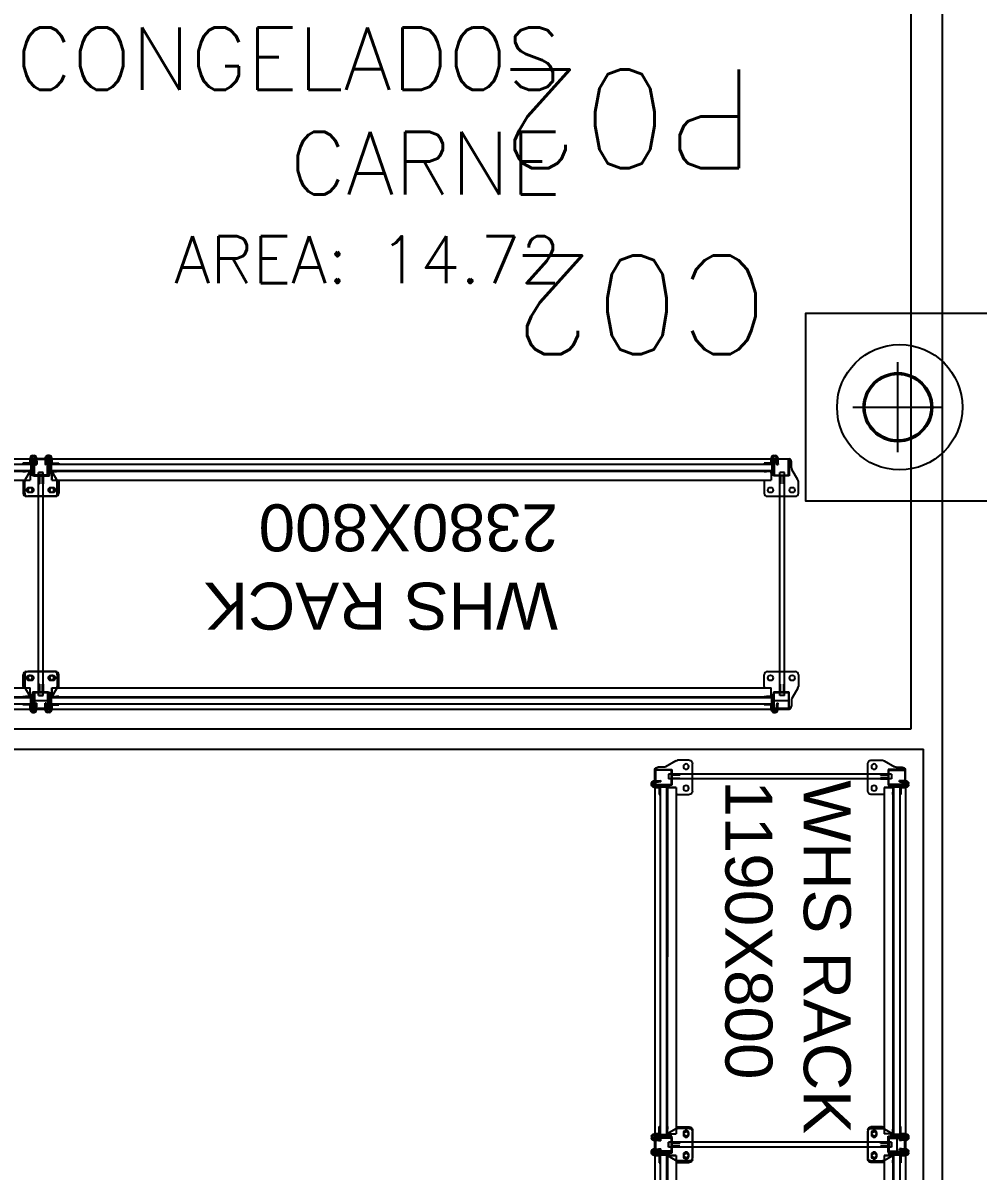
# Model space of a CAD drawing. Header units: millimetres. Extents: x 1478096 to 1808313, y 619971 to 762366.
# Drawn here: x 1782704 to 1785753, y 687207 to 690872 of the extents above; entities that cross this region are included whole.
import ezdxf

# ---------------------------------------------------------------- set-up
doc = ezdxf.new("R2010")
doc.units = ezdxf.units.MM
doc.header["$LTSCALE"] = 10
for name, color, linetype in [('ZZZZ0_Estructura', 251, 'Continuous'), ('ZZZZDC-ARQ-PAINEL CAMARA', 151, 'Continuous'), ('ZZZZDC-ARQ-RACK PREP.', 11, 'Continuous'), ('ZZZZDC-ARQ-TEXTOS', 7, 'Continuous')]:
    doc.layers.add(name, color=color, linetype=linetype)
doc.styles.add('RE-PLANTABASE(XREF)$1$ARIAL', font='ARIAL.TTF')
doc.styles.add('Romans-100', font='romans')
doc.styles.get("Standard").update_dxf_attribs({"font": 'ARIAL.TTF'})

# ---------------------------------------------------------------- blocks, each defined once
blk = doc.blocks.new('ZZRE-PLANTABASE(XREF)$0$RACK-CAMARA')
at = {"layer": 'ZZZZDC-ARQ-RACK PREP.', "linetype": 'ByBlock'}
for p, q in [((-0.3324, 2.4235), (-0.3656, 2.4045)), ((-0.29, 2.425), (-0.3271, 2.425)), ((0.29, 2.425), (0.3271, 2.425)), ((0.3324, 2.4235), (0.3656, 2.4045)), ((-0.4, 2.3865), (-0.4, 2.3955)), ((-0.4, 2.3955), (-0.345, 2.3955)), ((-0.398, 2.3865), (-0.4, 2.3865)), ((-0.4, 2.3855), (-0.4, 2.3865)), ((-0.4, 2.3824), (-0.4, 2.3855)), ((-0.347, 2.3935), (-0.398, 2.3935)), ((-0.398, 2.3935), (-0.398, 2.3865)), ((-0.398, 2.3865), (-0.398, 2.3855)), ((-0.398, 2.3855), (-0.398, 2.3824)), ((-0.3709, 2.403), (-0.39, 2.403)), ((-0.347, 2.366), (-0.347, 2.3935)), ((-0.345, 2.3955), (-0.345, 2.368)), ((-0.28, 2.3655), (-0.28, 2.415)), ((0.28, 2.3655), (0.28, 2.415)), ((0.345, 2.3955), (0.345, 2.368)), ((0.4, 2.3955), (0.345, 2.3955)), ((0.347, 2.366), (0.347, 2.3935)), ((0.347, 2.3935), (0.398, 2.3935)), ((0.3709, 2.403), (0.39, 2.403)), ((0.398, 2.3935), (0.398, 2.3865)), ((0.398, 2.3865), (0.4, 2.3865)), ((0.398, 2.3865), (0.398, 2.3855)), ((0.398, 2.3855), (0.398, 2.3824)), ((0.4, 2.3865), (0.4, 2.3955)), ((0.4, 2.3855), (0.4, 2.3865)), ((0.4, 2.3824), (0.4, 2.3855)), ((-0.41, 2.3465), (-0.41, 2.3509)), ((-0.41, 2.3465), (-0.41, 2.3509)), ((-0.406, 2.3509), (-0.406, 2.3465)), ((-0.406, 2.3509), (-0.406, 2.3465)), ((-0.4024, 2.3589), (-0.4025, 2.3589)), ((-0.4024, 2.3589), (-0.4025, 2.3589)), ((-0.4024, 2.3589), (-0.4, 2.359)), ((-0.4024, 2.3589), (-0.4, 2.359)), ((-0.4, 2.355), (-0.4022, 2.3549)), ((-0.4, 2.355), (-0.4022, 2.3549)), ((-0.4, 2.3814), (-0.4, 2.3824)), ((-0.4, 2.3805), (-0.4, 2.3814)), ((-0.4, 2.3795), (-0.4, 2.3805)), ((-0.4, 2.3805), (-0.398, 2.3805)), ((-0.4, 2.3615), (-0.4, 2.3795)), ((-0.4, 2.3795), (-0.398, 2.3795)), ((-0.398, 2.3615), (-0.4, 2.3615)), ((-0.4, 2.3605), (-0.4, 2.3615)), ((-0.398, 2.3615), (-0.4, 2.3615)), ((-0.4, 2.3605), (-0.4, 2.3615)), ((-0.4, 2.3596), (-0.4, 2.3605)), ((-0.4, 2.3605), (-0.398, 2.3605)), ((-0.4, 2.3596), (-0.4, 2.3605)), ((-0.4, 2.3605), (-0.398, 2.3605)), ((-0.4, 2.3586), (-0.4, 2.3596)), ((-0.4, 2.3586), (-0.4, 2.3596)), ((-0.4, 2.3555), (-0.4, 2.3586)), ((-0.4, 2.3555), (-0.4, 2.3586)), ((-0.4, 2.3545), (-0.4, 2.3555)), ((-0.4, 2.3545), (-0.4, 2.3555)), ((-0.4, 2.3545), (-0.398, 2.3545)), ((-0.4, 2.3455), (-0.4, 2.3545)), ((-0.4, 2.3455), (-0.4, 2.3545)), ((-0.4, 2.3545), (-0.398, 2.3545)), ((-0.398, 2.3824), (-0.398, 2.3814)), ((-0.398, 2.3814), (-0.398, 2.3805)), ((-0.398, 2.3805), (-0.398, 2.3795)), ((-0.398, 2.3795), (-0.398, 2.3615)), ((-0.398, 2.3615), (-0.398, 2.3605)), ((-0.398, 2.3615), (-0.398, 2.3605)), ((-0.398, 2.3605), (-0.398, 2.3596)), ((-0.398, 2.3605), (-0.398, 2.3596)), ((-0.398, 2.3596), (-0.398, 2.3586)), ((-0.398, 2.3591), (-0.388, 2.3596)), ((-0.398, 2.3596), (-0.398, 2.3586)), ((-0.398, 2.3591), (-0.388, 2.3596)), ((-0.398, 2.3586), (-0.398, 2.3555)), ((-0.398, 2.3586), (-0.398, 2.3555)), ((-0.3878, 2.3556), (-0.398, 2.3551)), ((-0.3878, 2.3556), (-0.398, 2.3551)), ((-0.398, 2.3555), (-0.398, 2.3545)), ((-0.398, 2.3555), (-0.398, 2.3545)), ((-0.398, 2.3545), (-0.398, 2.3475)), ((-0.398, 2.3545), (-0.398, 2.3475)), ((-0.398, 2.3475), (-0.347, 2.3475)), ((-0.398, 2.3475), (-0.347, 2.3475)), ((-0.388, 2.3596), (-0.381, 2.36)), ((-0.388, 2.3596), (-0.381, 2.36)), ((-0.3808, 2.356), (-0.3878, 2.3556)), ((-0.3808, 2.356), (-0.3878, 2.3556)), ((-0.3808, 2.356), (-0.381, 2.36)), ((-0.3808, 2.356), (-0.381, 2.36)), ((-0.356, 2.3805), (-0.356, 2.3655)), ((-0.356, 2.3805), (0.356, 2.3805)), ((-0.356, 2.3655), (0.356, 2.3655)), ((-0.347, 2.38), (-0.32, 2.38)), ((-0.347, 2.3475), (-0.347, 2.375)), ((-0.347, 2.3475), (-0.347, 2.375)), ((-0.32, 2.366), (-0.347, 2.366)), ((-0.32, 2.378), (-0.345, 2.378)), ((-0.345, 2.373), (-0.345, 2.3455)), ((-0.345, 2.373), (-0.345, 2.3455)), ((-0.345, 2.368), (-0.32, 2.368)), ((-0.32, 2.38), (-0.32, 2.378)), ((-0.32, 2.368), (-0.32, 2.366)), ((-0.28, 2.326), (-0.28, 2.3755)), ((-0.28, 2.326), (-0.28, 2.3755)), ((0.28, 2.326), (0.28, 2.3755)), ((0.28, 2.326), (0.28, 2.3755)), ((0.347, 2.38), (0.32, 2.38)), ((0.32, 2.38), (0.32, 2.378)), ((0.32, 2.378), (0.345, 2.378)), ((0.345, 2.368), (0.32, 2.368)), ((0.32, 2.368), (0.32, 2.366)), ((0.32, 2.366), (0.347, 2.366)), ((0.345, 2.373), (0.345, 2.3455)), ((0.345, 2.373), (0.345, 2.3455)), ((0.347, 2.3475), (0.347, 2.375)), ((0.347, 2.3475), (0.347, 2.375)), ((0.398, 2.3475), (0.347, 2.3475)), ((0.398, 2.3475), (0.347, 2.3475)), ((0.356, 2.3805), (0.356, 2.3655)), ((0.3808, 2.356), (0.381, 2.36)), ((0.3808, 2.356), (0.381, 2.36)), ((0.3808, 2.356), (0.3878, 2.3556)), ((0.3808, 2.356), (0.3878, 2.3556)), ((0.388, 2.3596), (0.381, 2.36)), ((0.388, 2.3596), (0.381, 2.36)), ((0.3878, 2.3556), (0.398, 2.3551)), ((0.3878, 2.3556), (0.398, 2.3551)), ((0.398, 2.3591), (0.388, 2.3596)), ((0.398, 2.3591), (0.388, 2.3596)), ((0.398, 2.3824), (0.398, 2.3814)), ((0.398, 2.3814), (0.398, 2.3805)), ((0.398, 2.3805), (0.398, 2.3795)), ((0.4, 2.3805), (0.398, 2.3805)), ((0.4, 2.3795), (0.398, 2.3795)), ((0.398, 2.3795), (0.398, 2.3615)), ((0.398, 2.3615), (0.4, 2.3615)), ((0.398, 2.3615), (0.398, 2.3605)), ((0.398, 2.3615), (0.4, 2.3615)), ((0.398, 2.3615), (0.398, 2.3605)), ((0.398, 2.3605), (0.398, 2.3596)), ((0.4, 2.3605), (0.398, 2.3605)), ((0.398, 2.3605), (0.398, 2.3596)), ((0.4, 2.3605), (0.398, 2.3605)), ((0.398, 2.3596), (0.398, 2.3586)), ((0.398, 2.3596), (0.398, 2.3586)), ((0.398, 2.3586), (0.398, 2.3555)), ((0.398, 2.3586), (0.398, 2.3555)), ((0.398, 2.3555), (0.398, 2.3545)), ((0.398, 2.3555), (0.398, 2.3545)), ((0.398, 2.3545), (0.398, 2.3475)), ((0.4, 2.3545), (0.398, 2.3545)), ((0.4, 2.3545), (0.398, 2.3545)), ((0.398, 2.3545), (0.398, 2.3475)), ((0.4, 2.3814), (0.4, 2.3824)), ((0.4, 2.3805), (0.4, 2.3814)), ((0.4, 2.3795), (0.4, 2.3805)), ((0.4, 2.3615), (0.4, 2.3795)), ((0.4, 2.3605), (0.4, 2.3615)), ((0.4, 2.3605), (0.4, 2.3615)), ((0.4, 2.3596), (0.4, 2.3605)), ((0.4, 2.3596), (0.4, 2.3605)), ((0.4, 2.3586), (0.4, 2.3596)), ((0.4, 2.3586), (0.4, 2.3596)), ((0.4024, 2.3589), (0.4, 2.359)), ((0.4024, 2.3589), (0.4, 2.359)), ((0.4, 2.3555), (0.4, 2.3586)), ((0.4, 2.3555), (0.4, 2.3586)), ((0.4, 2.3545), (0.4, 2.3555)), ((0.4, 2.3545), (0.4, 2.3555)), ((0.4, 2.355), (0.4022, 2.3549)), ((0.4, 2.355), (0.4022, 2.3549)), ((0.4, 2.3455), (0.4, 2.3545)), ((0.4, 2.3455), (0.4, 2.3545)), ((0.4024, 2.3589), (0.4025, 2.3589)), ((0.4024, 2.3589), (0.4025, 2.3589)), ((0.406, 2.3509), (0.406, 2.3465)), ((0.406, 2.3509), (0.406, 2.3465)), ((0.41, 2.3465), (0.41, 2.3509)), ((0.41, 2.3465), (0.41, 2.3509)), ((-0.402, 2.3425), (-0.3855, 2.3425)), ((-0.402, 2.3425), (-0.3855, 2.3425)), ((-0.3855, 2.3385), (-0.402, 2.3385)), ((-0.3855, 2.3385), (-0.402, 2.3385)), ((-0.345, 2.3455), (-0.4, 2.3455)), ((-0.345, 2.3455), (-0.4, 2.3455)), ((-0.4, 2.3382), (-0.4, 0.0422)), ((-0.3855, 2.3382), (-0.4, 2.3382)), ((-0.4, 2.3382), (-0.3855, 2.3382)), ((-0.3855, 2.3455), (-0.3855, 2.3235)), ((-0.3855, 2.3455), (-0.3855, 2.3235)), ((-0.3855, 2.3235), (-0.3855, 2.3155)), ((-0.3855, 2.3235), (-0.3855, 2.3155)), ((-0.3855, 2.3155), (-0.3839, 2.3155)), ((-0.3855, 2.3155), (-0.3839, 2.3155)), ((-0.3839, 2.3455), (-0.3839, 2.3235)), ((-0.3839, 2.3455), (-0.3839, 2.3235)), ((-0.3839, 2.3155), (-0.3839, 2.3235)), ((-0.3839, 2.3155), (-0.3839, 2.3235)), ((-0.3839, 2.3155), (-0.3825, 2.3155)), ((-0.3839, 2.3155), (-0.3825, 2.3155)), ((-0.3625, 2.3402), (-0.3825, 2.3402)), ((-0.3825, 2.3402), (-0.3625, 2.3402)), ((-0.3825, 2.3382), (-0.3825, 0.0402)), ((-0.3625, 2.3382), (-0.3625, 0.0402)), ((-0.3625, 2.3155), (-0.3611, 2.3155)), ((-0.3625, 2.3155), (-0.3611, 2.3155)), ((-0.3611, 2.3455), (-0.3611, 2.3235)), ((-0.3611, 2.3455), (-0.3611, 2.3235)), ((-0.3611, 2.3235), (-0.3611, 2.3155)), ((-0.3611, 2.3235), (-0.3611, 2.3155)), ((-0.3611, 2.3155), (-0.3595, 2.3155)), ((-0.3611, 2.3155), (-0.3595, 2.3155)), ((-0.36, 2.3382), (-0.36, 0.065)), ((-0.3595, 2.3455), (-0.3595, 2.3235)), ((-0.3595, 2.3455), (-0.3595, 2.3235)), ((-0.3595, 2.3425), (-0.354, 2.3425)), ((-0.3595, 2.3425), (-0.354, 2.3425)), ((-0.354, 2.3385), (-0.3595, 2.3385)), ((-0.354, 2.3385), (-0.3595, 2.3385)), ((-0.3318, 2.3382), (-0.3595, 2.3382)), ((-0.3595, 2.3382), (-0.3318, 2.3382)), ((-0.3595, 2.3155), (-0.3595, 2.3235)), ((-0.3595, 2.3155), (-0.3595, 2.3235)), ((-0.354, 2.3425), (-0.354, 2.3385)), ((-0.354, 2.3425), (-0.354, 2.3385)), ((-0.3318, 2.3382), (-0.3318, 0.0422)), ((-0.3271, 2.316), (-0.29, 2.316)), ((-0.3271, 2.316), (-0.29, 2.316)), ((0.3271, 2.316), (0.29, 2.316)), ((0.3271, 2.316), (0.29, 2.316)), ((0.3318, 2.3382), (0.3318, 0.0422)), ((0.3318, 2.3382), (0.3595, 2.3382)), ((0.3595, 2.3382), (0.3318, 2.3382)), ((0.345, 2.3455), (0.4, 2.3455)), ((0.345, 2.3455), (0.4, 2.3455)), ((0.3595, 2.3425), (0.354, 2.3425)), ((0.354, 2.3425), (0.354, 2.3385)), ((0.3595, 2.3425), (0.354, 2.3425)), ((0.354, 2.3425), (0.354, 2.3385)), ((0.354, 2.3385), (0.3595, 2.3385)), ((0.354, 2.3385), (0.3595, 2.3385)), ((0.3595, 2.3455), (0.3595, 2.3235)), ((0.3595, 2.3455), (0.3595, 2.3235)), ((0.3595, 2.3382), (0.36, 0.065)), ((0.3595, 2.3155), (0.3595, 2.3235)), ((0.3595, 2.3155), (0.3595, 2.3235)), ((0.3611, 2.3155), (0.3595, 2.3155)), ((0.3611, 2.3155), (0.3595, 2.3155)), ((0.3611, 2.3455), (0.3611, 2.3235)), ((0.3611, 2.3455), (0.3611, 2.3235)), ((0.3611, 2.3235), (0.3611, 2.3155)), ((0.3611, 2.3235), (0.3611, 2.3155)), ((0.3625, 2.3155), (0.3611, 2.3155)), ((0.3625, 2.3155), (0.3611, 2.3155)), ((0.3625, 2.3402), (0.3825, 2.3402)), ((0.3825, 2.3402), (0.3625, 2.3402)), ((0.3625, 2.3382), (0.3625, 0.0402)), ((0.3825, 2.3382), (0.3825, 0.0402)), ((0.3839, 2.3155), (0.3825, 2.3155)), ((0.3839, 2.3155), (0.3825, 2.3155)), ((0.3839, 2.3455), (0.3839, 2.3235)), ((0.3839, 2.3455), (0.3839, 2.3235)), ((0.3839, 2.3155), (0.3839, 2.3235)), ((0.3839, 2.3155), (0.3839, 2.3235)), ((0.3855, 2.3155), (0.3839, 2.3155)), ((0.3855, 2.3155), (0.3839, 2.3155)), ((0.3855, 2.3455), (0.3855, 2.3235)), ((0.3855, 2.3455), (0.3855, 2.3235)), ((0.402, 2.3425), (0.3855, 2.3425)), ((0.402, 2.3425), (0.3855, 2.3425)), ((0.3855, 2.3385), (0.402, 2.3385)), ((0.3855, 2.3385), (0.402, 2.3385)), ((0.3855, 2.3382), (0.4, 2.3382)), ((0.4, 2.3382), (0.3855, 2.3382)), ((0.3855, 2.3235), (0.3855, 2.3155)), ((0.3855, 2.3235), (0.3855, 2.3155)), ((0.4, 2.3382), (0.4, 0.0422)), ((-0.3855, 0.042), (-0.402, 0.042)), ((-0.402, 0.038), (-0.3855, 0.038)), ((-0.4, 0.0422), (-0.3855, 0.0422)), ((-0.3855, 0.065), (-0.3839, 0.065)), ((-0.3855, 0.057), (-0.3855, 0.065)), ((-0.3855, 0.035), (-0.3855, 0.057)), ((-0.3839, 0.065), (-0.3825, 0.065)), ((-0.3839, 0.065), (-0.3839, 0.057)), ((-0.3839, 0.035), (-0.3839, 0.057)), ((-0.3825, 0.0402), (-0.3625, 0.0402)), ((-0.3625, 0.065), (-0.3611, 0.065)), ((-0.3611, 0.065), (-0.3595, 0.065)), ((-0.3611, 0.057), (-0.3611, 0.065)), ((-0.3611, 0.035), (-0.3611, 0.057)), ((-0.3595, 0.065), (-0.3595, 0.057)), ((-0.3595, 0.035), (-0.3595, 0.057)), ((-0.3595, 0.0422), (-0.3318, 0.0422)), ((-0.354, 0.042), (-0.3595, 0.042)), ((-0.3595, 0.038), (-0.354, 0.038)), ((-0.354, 0.038), (-0.354, 0.042)), ((-0.3271, 0.0645), (-0.29, 0.0645)), ((-0.28, 0.0545), (-0.28, 0.005)), ((0.28, 0.0545), (0.28, 0.005)), ((0.3271, 0.0645), (0.29, 0.0645)), ((0.3595, 0.0422), (0.3318, 0.0422)), ((0.354, 0.038), (0.354, 0.042)), ((0.354, 0.042), (0.3595, 0.042)), ((0.3595, 0.038), (0.354, 0.038)), ((0.3595, 0.065), (0.3595, 0.057)), ((0.3611, 0.065), (0.3595, 0.065)), ((0.3595, 0.035), (0.3595, 0.057)), ((0.3611, 0.057), (0.3611, 0.065)), ((0.3625, 0.065), (0.3611, 0.065)), ((0.3611, 0.035), (0.3611, 0.057)), ((0.3825, 0.0402), (0.3625, 0.0402)), ((0.3839, 0.065), (0.3825, 0.065)), ((0.3855, 0.065), (0.3839, 0.065)), ((0.3839, 0.065), (0.3839, 0.057)), ((0.3839, 0.035), (0.3839, 0.057)), ((0.3855, 0.057), (0.3855, 0.065)), ((0.3855, 0.035), (0.3855, 0.057)), ((0.4, 0.0422), (0.3855, 0.0422)), ((0.3855, 0.042), (0.402, 0.042)), ((0.402, 0.038), (0.3855, 0.038)), ((-0.41, 0.034), (-0.41, 0.0296)), ((-0.406, 0.0296), (-0.406, 0.034)), ((-0.4024, 0.0216), (-0.4025, 0.0216)), ((-0.4024, 0.0216), (-0.4, 0.0215)), ((-0.4, 0.0255), (-0.4022, 0.0256)), ((-0.345, 0.035), (-0.4, 0.035)), ((-0.4, 0.035), (-0.4, 0.026)), ((-0.4, 0.026), (-0.398, 0.026)), ((-0.4, 0.026), (-0.4, 0.025)), ((-0.4, 0.025), (-0.4, 0.0219)), ((-0.4, 0.0219), (-0.4, 0.0209)), ((-0.4, 0.0209), (-0.4, 0.02)), ((-0.4, 0.02), (-0.4, 0.019)), ((-0.4, 0.02), (-0.398, 0.02)), ((-0.4, 0.019), (-0.4, 0.001)), ((-0.398, 0.019), (-0.4, 0.019)), ((-0.4, 0.001), (-0.398, 0.001)), ((-0.4, 0.001), (-0.4, 0)), ((-0.398, 0.026), (-0.398, 0.033)), ((-0.398, 0.033), (-0.347, 0.033)), ((-0.398, 0.025), (-0.398, 0.026)), ((-0.3878, 0.0249), (-0.398, 0.0254)), ((-0.398, 0.0219), (-0.398, 0.025)), ((-0.398, 0.0209), (-0.398, 0.0219)), ((-0.398, 0.0214), (-0.388, 0.0209)), ((-0.398, 0.02), (-0.398, 0.0209)), ((-0.398, 0.019), (-0.398, 0.02)), ((-0.398, 0.001), (-0.398, 0.019)), ((-0.398, 0), (-0.398, 0.001)), ((-0.388, 0.0209), (-0.381, 0.0205)), ((-0.3808, 0.0245), (-0.3878, 0.0249)), ((-0.3808, 0.0245), (-0.381, 0.0205)), ((-0.3725, 0.035), (-0.3725, -0.015)), ((-0.356, 0), (-0.356, 0.015)), ((-0.356, 0.015), (0.356, 0.015)), ((-0.356, 0), (0.356, 0)), ((-0.347, 0.033), (-0.347, 0.0055)), ((-0.347, 0.0145), (-0.347, -0.013)), ((-0.32, 0.0145), (-0.347, 0.0145)), ((-0.347, 0.0005), (-0.32, 0.0005)), ((-0.345, 0.0075), (-0.345, 0.035)), ((-0.345, -0.015), (-0.345, 0.0125)), ((-0.345, 0.0125), (-0.32, 0.0125)), ((-0.32, 0.0025), (-0.345, 0.0025)), ((-0.32, 0.0125), (-0.32, 0.0145)), ((-0.32, 0.0005), (-0.32, 0.0025)), ((-0.28, 0.015), (-0.28, -0.0345)), ((0.28, 0.015), (0.28, -0.0345)), ((0.32, 0.0125), (0.32, 0.0145)), ((0.32, 0.0145), (0.347, 0.0145)), ((0.345, 0.0125), (0.32, 0.0125)), ((0.32, 0.0005), (0.32, 0.0025)), ((0.32, 0.0025), (0.345, 0.0025)), ((0.347, 0.0005), (0.32, 0.0005)), ((0.345, 0.0075), (0.345, 0.035)), ((0.345, 0.035), (0.4, 0.035)), ((0.345, -0.015), (0.345, 0.0125)), ((0.347, 0.033), (0.347, 0.0055)), ((0.398, 0.033), (0.347, 0.033)), ((0.347, 0.0145), (0.347, -0.013)), ((0.356, 0), (0.356, 0.015)), ((0.3808, 0.0245), (0.3878, 0.0249)), ((0.3808, 0.0245), (0.381, 0.0205)), ((0.388, 0.0209), (0.381, 0.0205)), ((0.3878, 0.0249), (0.398, 0.0254)), ((0.398, 0.0214), (0.388, 0.0209)), ((0.398, 0.026), (0.398, 0.033)), ((0.4, 0.026), (0.398, 0.026)), ((0.398, 0.025), (0.398, 0.026)), ((0.398, 0.0219), (0.398, 0.025)), ((0.398, 0.0209), (0.398, 0.0219)), ((0.398, 0.02), (0.398, 0.0209)), ((0.398, 0.019), (0.398, 0.02)), ((0.4, 0.02), (0.398, 0.02)), ((0.398, 0.001), (0.398, 0.019)), ((0.398, 0.019), (0.4, 0.019)), ((0.4, 0.001), (0.398, 0.001)), ((0.398, 0), (0.398, 0.001)), ((0.4, 0.035), (0.4, 0.026)), ((0.4, 0.026), (0.4, 0.025)), ((0.4, 0.0255), (0.4022, 0.0256)), ((0.4, 0.025), (0.4, 0.0219)), ((0.4, 0.0219), (0.4, 0.0209)), ((0.4024, 0.0216), (0.4, 0.0215)), ((0.4, 0.0209), (0.4, 0.02)), ((0.4, 0.02), (0.4, 0.019)), ((0.4, 0.019), (0.4, 0.001)), ((0.4, 0.001), (0.4, 0)), ((0.4024, 0.0216), (0.4025, 0.0216)), ((0.406, 0.0296), (0.406, 0.034)), ((0.41, 0.034), (0.41, 0.0296)), ((-0.4, 0), (-0.4, -0.0009)), ((-0.4, 0), (-0.398, 0)), ((-0.4, -0.0009), (-0.4, -0.0019)), ((-0.4, -0.0019), (-0.4, -0.005)), ((-0.4, -0.005), (-0.4, -0.006)), ((-0.398, -0.006), (-0.4, -0.006)), ((-0.4, -0.006), (-0.4, -0.015)), ((-0.4, -0.015), (-0.345, -0.015)), ((-0.398, -0.0009), (-0.398, 0)), ((-0.398, -0.0019), (-0.398, -0.0009)), ((-0.398, -0.005), (-0.398, -0.0019)), ((-0.398, -0.006), (-0.398, -0.005)), ((-0.398, -0.013), (-0.398, -0.006)), ((-0.347, -0.013), (-0.398, -0.013)), ((-0.3709, -0.0225), (-0.39, -0.0225)), ((-0.3324, -0.043), (-0.3656, -0.024)), ((0.3324, -0.043), (0.3656, -0.024)), ((0.4, -0.015), (0.345, -0.015)), ((0.347, -0.013), (0.398, -0.013)), ((0.3709, -0.0225), (0.39, -0.0225)), ((0.398, -0.0009), (0.398, 0)), ((0.4, 0), (0.398, 0)), ((0.398, -0.0019), (0.398, -0.0009)), ((0.398, -0.005), (0.398, -0.0019)), ((0.398, -0.006), (0.398, -0.005)), ((0.398, -0.013), (0.398, -0.006)), ((0.398, -0.006), (0.4, -0.006)), ((0.4, 0), (0.4, -0.0009)), ((0.4, -0.0009), (0.4, -0.0019)), ((0.4, -0.0019), (0.4, -0.005)), ((0.4, -0.005), (0.4, -0.006)), ((0.4, -0.006), (0.4, -0.015)), ((-0.29, -0.0445), (-0.3271, -0.0445)), ((0.29, -0.0445), (0.3271, -0.0445))]:
    blk.add_line(p, q, dxfattribs=at)
for centre in [(-0.3, 2.405), (0.3, 2.405), (-0.3, 2.336), (-0.3, 2.336), (0.3, 2.336), (0.3, 2.336), (-0.3, 0.0445), (0.3, 0.0445), (-0.3, -0.0245), (0.3, -0.0245)]:
    blk.add_circle(centre, 0.0085, dxfattribs=at)
for centre, radius, start, end in [((-0.3271, 2.415), 0.01, 90, 122.0054), ((-0.29, 2.415), 0.01, 0, 90), ((0.29, 2.415), 0.01, 90, 180), ((0.3271, 2.415), 0.01, 57.9946, 90), ((-0.39, 2.393), 0.01, 90, 165.5225), ((-0.3709, 2.413), 0.01, 270, 302.0054), ((0.3709, 2.413), 0.01, 237.9946, 270), ((0.39, 2.393), 0.01, 14.4775, 90), ((-0.402, 2.3509), 0.008, 92.9609, 180), ((-0.402, 2.3509), 0.008, 92.9609, 180), ((-0.402, 2.3465), 0.008, 180, 270), ((-0.402, 2.3465), 0.008, 180, 270), ((-0.402, 2.3509), 0.004, 92.9609, 180), ((-0.402, 2.3509), 0.004, 92.9609, 180), ((-0.402, 2.3465), 0.004, 180, 270), ((-0.402, 2.3465), 0.004, 180, 270), ((-0.3994, 2.3578), 0.00325, 100.4456, 160.3411), ((-0.3994, 2.3578), 0.00325, 100.4456, 160.3411), ((-0.3994, 2.3578), 0.00325, 25.5808, 64.2731), ((-0.3994, 2.3578), 0.00325, 25.5808, 64.2731), ((0.3994, 2.3578), 0.00325, 115.7269, 154.4192), ((0.3994, 2.3578), 0.00325, 115.7269, 154.4192), ((0.3994, 2.3578), 0.00325, 19.6589, 79.5544), ((0.3994, 2.3578), 0.00325, 19.6589, 79.5544), ((0.402, 2.3465), 0.008, 270, 0), ((0.402, 2.3465), 0.004, 270, 0), ((0.402, 2.3465), 0.004, 270, 0), ((0.402, 2.3465), 0.008, 270, 0), ((0.402, 2.3509), 0.004, 0, 87.0391), ((0.402, 2.3509), 0.004, 0, 87.0391), ((0.402, 2.3509), 0.008, 0, 87.0391), ((0.402, 2.3509), 0.008, 0, 87.0391), ((-0.39, 2.348), 0.01, 194.4775, 213.3687), ((-0.39, 2.348), 0.01, 194.4775, 213.3653), ((-0.39, 2.348), 0.01, 251.8096, 257.1738), ((-0.39, 2.348), 0.01, 251.8007, 257.1491), ((-0.3271, 2.326), 0.01, 242.434, 270), ((-0.3271, 2.326), 0.01, 242.434, 270), ((-0.29, 2.326), 0.01, 270, 0), ((-0.29, 2.326), 0.01, 270, 0), ((0.29, 2.326), 0.01, 180, 270), ((0.29, 2.326), 0.01, 180, 270), ((0.3271, 2.326), 0.01, 270, 297.566), ((0.3271, 2.326), 0.01, 270, 297.566), ((0.39, 2.348), 0.01, 282.8262, 288.1904), ((0.39, 2.348), 0.01, 282.8509, 288.1993), ((0.39, 2.348), 0.01, 326.6313, 345.5225), ((0.39, 2.348), 0.01, 326.6347, 345.5225), ((-0.402, 0.034), 0.008, 90, 180), ((-0.402, 0.034), 0.004, 90, 180), ((-0.39, 0.0325), 0.01, 146.6347, 165.5225), ((-0.39, 0.0325), 0.01, 102.8509, 108.1993), ((-0.3271, 0.0545), 0.01, 90, 117.566), ((-0.29, 0.0545), 0.01, 0, 90), ((0.29, 0.0545), 0.01, 90, 180), ((0.3271, 0.0545), 0.01, 62.434, 90), ((0.39, 0.0325), 0.01, 71.8007, 77.1491), ((0.39, 0.0325), 0.01, 14.4775, 33.3653), ((0.402, 0.034), 0.008, 0, 90), ((0.402, 0.034), 0.004, 0, 90), ((-0.402, 0.0296), 0.008, 180, 267.0391), ((-0.402, 0.0296), 0.004, 180, 267.0391), ((-0.3994, 0.0227), 0.00325, 199.6589, 259.5544), ((-0.3994, 0.0227), 0.00325, 295.7269, 334.4192), ((0.3994, 0.0227), 0.00325, 205.5808, 244.2731), ((0.3994, 0.0227), 0.00325, 280.4456, 340.3411), ((0.402, 0.0296), 0.004, 272.9609, 0), ((0.402, 0.0296), 0.008, 272.9609, 0), ((-0.39, -0.0125), 0.01, 194.4775, 270), ((-0.3709, -0.0325), 0.01, 57.9946, 90), ((-0.29, -0.0345), 0.01, 270, 0), ((0.29, -0.0345), 0.01, 180, 270), ((0.3709, -0.0325), 0.01, 90, 122.0054), ((0.39, -0.0125), 0.01, 270, 345.5225), ((-0.3271, -0.0345), 0.01, 237.9946, 270), ((0.3271, -0.0345), 0.01, 270, 302.0054)]:
    blk.add_arc(centre, radius, start, end, dxfattribs=at)
blk = doc.blocks.new('ZZRE-PLANTABASE(XREF)$0$RACK-CAMARA-MITAD')
at = {"layer": 'ZZZZDC-ARQ-RACK PREP.'}
for p, q in [((-0.3709, 1.2127), (-0.39, 1.2127)), ((-0.3324, 1.2332), (-0.3656, 1.2143)), ((-0.29, 1.2347), (-0.3271, 1.2347)), ((-0.28, 1.1752), (-0.28, 1.2247)), ((0.28, 1.1752), (0.28, 1.2247)), ((0.29, 1.2347), (0.3271, 1.2347)), ((0.3324, 1.2332), (0.3656, 1.2143)), ((0.3709, 1.2127), (0.39, 1.2127)), ((-0.4, 1.1962), (-0.4, 1.2052)), ((-0.4, 1.2052), (-0.345, 1.2052)), ((-0.398, 1.1962), (-0.4, 1.1962)), ((-0.4, 1.1952), (-0.4, 1.1962)), ((-0.4, 1.1922), (-0.4, 1.1952)), ((-0.4, 1.1912), (-0.4, 1.1922)), ((-0.4, 1.1902), (-0.4, 1.1912)), ((-0.4, 1.1892), (-0.4, 1.1902)), ((-0.4, 1.1902), (-0.398, 1.1902)), ((-0.4, 1.1712), (-0.4, 1.1892)), ((-0.4, 1.1892), (-0.398, 1.1892)), ((-0.347, 1.2032), (-0.398, 1.2032)), ((-0.398, 1.2032), (-0.398, 1.1962)), ((-0.398, 1.1962), (-0.398, 1.1952)), ((-0.398, 1.1952), (-0.398, 1.1922)), ((-0.398, 1.1922), (-0.398, 1.1912)), ((-0.398, 1.1912), (-0.398, 1.1902)), ((-0.398, 1.1902), (-0.398, 1.1892)), ((-0.398, 1.1892), (-0.398, 1.1712)), ((-0.356, 1.1902), (-0.356, 1.1752)), ((-0.356, 1.1902), (0.356, 1.1902)), ((-0.356, 1.1752), (0.356, 1.1752)), ((-0.347, 1.1757), (-0.347, 1.2032)), ((-0.347, 1.1897), (-0.32, 1.1897)), ((-0.347, 1.1572), (-0.347, 1.1847)), ((-0.347, 1.1572), (-0.347, 1.1847)), ((-0.32, 1.1757), (-0.347, 1.1757)), ((-0.345, 1.2052), (-0.345, 1.1777)), ((-0.32, 1.1877), (-0.345, 1.1877)), ((-0.345, 1.1827), (-0.345, 1.1552)), ((-0.345, 1.1827), (-0.345, 1.1552)), ((-0.345, 1.1777), (-0.32, 1.1777)), ((-0.32, 1.1897), (-0.32, 1.1877)), ((-0.32, 1.1777), (-0.32, 1.1757)), ((-0.28, 1.1357), (-0.28, 1.1852)), ((-0.28, 1.1357), (-0.28, 1.1852)), ((0.28, 1.1357), (0.28, 1.1852)), ((0.28, 1.1357), (0.28, 1.1852)), ((0.347, 1.1897), (0.32, 1.1897)), ((0.32, 1.1897), (0.32, 1.1877)), ((0.32, 1.1877), (0.345, 1.1877)), ((0.345, 1.1777), (0.32, 1.1777)), ((0.32, 1.1777), (0.32, 1.1757)), ((0.32, 1.1757), (0.347, 1.1757)), ((0.345, 1.2052), (0.345, 1.1777)), ((0.4, 1.2052), (0.345, 1.2052)), ((0.345, 1.1827), (0.345, 1.1552)), ((0.345, 1.1827), (0.345, 1.1552)), ((0.347, 1.1757), (0.347, 1.2032)), ((0.347, 1.2032), (0.398, 1.2032)), ((0.347, 1.1572), (0.347, 1.1847)), ((0.347, 1.1572), (0.347, 1.1847)), ((0.356, 1.1902), (0.356, 1.1752)), ((0.398, 1.2032), (0.398, 1.1962)), ((0.398, 1.1962), (0.4, 1.1962)), ((0.398, 1.1962), (0.398, 1.1952)), ((0.398, 1.1952), (0.398, 1.1922)), ((0.398, 1.1922), (0.398, 1.1912)), ((0.398, 1.1912), (0.398, 1.1902)), ((0.398, 1.1902), (0.398, 1.1892)), ((0.4, 1.1902), (0.398, 1.1902)), ((0.4, 1.1892), (0.398, 1.1892)), ((0.398, 1.1892), (0.398, 1.1712)), ((0.4, 1.1962), (0.4, 1.2052)), ((0.4, 1.1952), (0.4, 1.1962)), ((0.4, 1.1922), (0.4, 1.1952)), ((0.4, 1.1912), (0.4, 1.1922)), ((0.4, 1.1902), (0.4, 1.1912)), ((0.4, 1.1892), (0.4, 1.1902)), ((0.4, 1.1712), (0.4, 1.1892)), ((-0.41, 1.1562), (-0.41, 1.1607)), ((-0.41, 1.1562), (-0.41, 1.1607)), ((-0.406, 1.1607), (-0.406, 1.1562)), ((-0.406, 1.1607), (-0.406, 1.1562)), ((-0.4024, 1.1686), (-0.4025, 1.1686)), ((-0.4024, 1.1686), (-0.4025, 1.1686)), ((-0.4024, 1.1686), (-0.4, 1.1688)), ((-0.4024, 1.1686), (-0.4, 1.1688)), ((-0.4, 1.1648), (-0.4022, 1.1646)), ((-0.4, 1.1648), (-0.4022, 1.1646)), ((-0.402, 1.1522), (-0.3855, 1.1522)), ((-0.402, 1.1522), (-0.3855, 1.1522)), ((-0.3855, 1.1482), (-0.402, 1.1482)), ((-0.3855, 1.1482), (-0.402, 1.1482)), ((-0.398, 1.1712), (-0.4, 1.1712)), ((-0.4, 1.1702), (-0.4, 1.1712)), ((-0.398, 1.1712), (-0.4, 1.1712)), ((-0.4, 1.1702), (-0.4, 1.1712)), ((-0.4, 1.1693), (-0.4, 1.1702)), ((-0.4, 1.1702), (-0.398, 1.1702)), ((-0.4, 1.1693), (-0.4, 1.1702)), ((-0.4, 1.1702), (-0.398, 1.1702)), ((-0.4, 1.1683), (-0.4, 1.1693)), ((-0.4, 1.1683), (-0.4, 1.1693)), ((-0.4, 1.1652), (-0.4, 1.1683)), ((-0.4, 1.1652), (-0.4, 1.1683)), ((-0.4, 1.1642), (-0.4, 1.1652)), ((-0.4, 1.1642), (-0.4, 1.1652)), ((-0.4, 1.1642), (-0.398, 1.1642)), ((-0.4, 1.1552), (-0.4, 1.1642)), ((-0.4, 1.1552), (-0.4, 1.1642)), ((-0.4, 1.1642), (-0.398, 1.1642)), ((-0.345, 1.1552), (-0.4, 1.1552)), ((-0.345, 1.1552), (-0.4, 1.1552)), ((-0.4, 1.148), (-0.4, 0.0422)), ((-0.3855, 1.148), (-0.4, 1.148)), ((-0.4, 1.148), (-0.3855, 1.148)), ((-0.398, 1.1712), (-0.398, 1.1702)), ((-0.398, 1.1712), (-0.398, 1.1702)), ((-0.398, 1.1702), (-0.398, 1.1693)), ((-0.398, 1.1702), (-0.398, 1.1693)), ((-0.398, 1.1689), (-0.388, 1.1694)), ((-0.398, 1.1689), (-0.388, 1.1694)), ((-0.398, 1.1693), (-0.398, 1.1683)), ((-0.398, 1.1693), (-0.398, 1.1683)), ((-0.398, 1.1683), (-0.398, 1.1652)), ((-0.398, 1.1683), (-0.398, 1.1652)), ((-0.3878, 1.1654), (-0.398, 1.1649)), ((-0.3878, 1.1654), (-0.398, 1.1649)), ((-0.398, 1.1652), (-0.398, 1.1642)), ((-0.398, 1.1652), (-0.398, 1.1642)), ((-0.398, 1.1642), (-0.398, 1.1572)), ((-0.398, 1.1642), (-0.398, 1.1572)), ((-0.398, 1.1572), (-0.347, 1.1572)), ((-0.398, 1.1572), (-0.347, 1.1572)), ((-0.388, 1.1694), (-0.381, 1.1697)), ((-0.388, 1.1694), (-0.381, 1.1697)), ((-0.3808, 1.1658), (-0.3878, 1.1654)), ((-0.3808, 1.1658), (-0.3878, 1.1654)), ((-0.3855, 1.1552), (-0.3855, 1.1332)), ((-0.3855, 1.1552), (-0.3855, 1.1332)), ((-0.3839, 1.1552), (-0.3839, 1.1332)), ((-0.3839, 1.1552), (-0.3839, 1.1332)), ((-0.3625, 1.15), (-0.3825, 1.15)), ((-0.3825, 1.15), (-0.3625, 1.15)), ((-0.3825, 1.148), (-0.3825, 0.0402)), ((-0.3808, 1.1658), (-0.381, 1.1697)), ((-0.3808, 1.1658), (-0.381, 1.1697)), ((-0.3625, 1.148), (-0.3625, 0.0402)), ((-0.3611, 1.1552), (-0.3611, 1.1332)), ((-0.3611, 1.1552), (-0.3611, 1.1332)), ((-0.36, 1.148), (-0.36, 0.065)), ((-0.3595, 1.1552), (-0.3595, 1.1332)), ((-0.3595, 1.1552), (-0.3595, 1.1332)), ((-0.3595, 1.1522), (-0.354, 1.1522)), ((-0.3595, 1.1522), (-0.354, 1.1522)), ((-0.354, 1.1482), (-0.3595, 1.1482)), ((-0.354, 1.1482), (-0.3595, 1.1482)), ((-0.3318, 1.148), (-0.3595, 1.148)), ((-0.3595, 1.148), (-0.3318, 1.148)), ((-0.354, 1.1522), (-0.354, 1.1482)), ((-0.354, 1.1522), (-0.354, 1.1482)), ((-0.3318, 1.148), (-0.3318, 0.0422)), ((0.3318, 1.148), (0.3318, 0.0422)), ((0.3318, 1.148), (0.3595, 1.148)), ((0.3595, 1.148), (0.3318, 1.148)), ((0.345, 1.1552), (0.4, 1.1552)), ((0.345, 1.1552), (0.4, 1.1552)), ((0.398, 1.1572), (0.347, 1.1572)), ((0.398, 1.1572), (0.347, 1.1572)), ((0.3595, 1.1522), (0.354, 1.1522)), ((0.354, 1.1522), (0.354, 1.1482)), ((0.3595, 1.1522), (0.354, 1.1522)), ((0.354, 1.1522), (0.354, 1.1482)), ((0.354, 1.1482), (0.3595, 1.1482)), ((0.354, 1.1482), (0.3595, 1.1482)), ((0.3595, 1.1552), (0.3595, 1.1332)), ((0.3595, 1.1552), (0.3595, 1.1332)), ((0.3595, 1.148), (0.36, 0.065)), ((0.3611, 1.1552), (0.3611, 1.1332)), ((0.3611, 1.1552), (0.3611, 1.1332)), ((0.3625, 1.15), (0.3825, 1.15)), ((0.3825, 1.15), (0.3625, 1.15)), ((0.3625, 1.148), (0.3625, 0.0402)), ((0.3808, 1.1658), (0.381, 1.1697)), ((0.3808, 1.1658), (0.381, 1.1697)), ((0.3808, 1.1658), (0.3878, 1.1654)), ((0.3808, 1.1658), (0.3878, 1.1654)), ((0.388, 1.1694), (0.381, 1.1697)), ((0.388, 1.1694), (0.381, 1.1697)), ((0.3825, 1.148), (0.3825, 0.0402)), ((0.3839, 1.1552), (0.3839, 1.1332)), ((0.3839, 1.1552), (0.3839, 1.1332)), ((0.3855, 1.1552), (0.3855, 1.1332)), ((0.3855, 1.1552), (0.3855, 1.1332)), ((0.402, 1.1522), (0.3855, 1.1522)), ((0.402, 1.1522), (0.3855, 1.1522)), ((0.3855, 1.1482), (0.402, 1.1482)), ((0.3855, 1.1482), (0.402, 1.1482)), ((0.3855, 1.148), (0.4, 1.148)), ((0.4, 1.148), (0.3855, 1.148)), ((0.3878, 1.1654), (0.398, 1.1649)), ((0.3878, 1.1654), (0.398, 1.1649)), ((0.398, 1.1689), (0.388, 1.1694)), ((0.398, 1.1689), (0.388, 1.1694)), ((0.398, 1.1712), (0.4, 1.1712)), ((0.398, 1.1712), (0.398, 1.1702)), ((0.398, 1.1712), (0.4, 1.1712)), ((0.398, 1.1712), (0.398, 1.1702)), ((0.398, 1.1702), (0.398, 1.1693)), ((0.4, 1.1702), (0.398, 1.1702)), ((0.398, 1.1702), (0.398, 1.1693)), ((0.4, 1.1702), (0.398, 1.1702)), ((0.398, 1.1693), (0.398, 1.1683)), ((0.398, 1.1693), (0.398, 1.1683)), ((0.398, 1.1683), (0.398, 1.1652)), ((0.398, 1.1683), (0.398, 1.1652)), ((0.398, 1.1652), (0.398, 1.1642)), ((0.398, 1.1652), (0.398, 1.1642)), ((0.398, 1.1642), (0.398, 1.1572)), ((0.4, 1.1642), (0.398, 1.1642)), ((0.4, 1.1642), (0.398, 1.1642)), ((0.398, 1.1642), (0.398, 1.1572)), ((0.4, 1.1702), (0.4, 1.1712)), ((0.4, 1.1702), (0.4, 1.1712)), ((0.4, 1.1693), (0.4, 1.1702)), ((0.4, 1.1693), (0.4, 1.1702)), ((0.4, 1.1683), (0.4, 1.1693)), ((0.4, 1.1683), (0.4, 1.1693)), ((0.4024, 1.1686), (0.4, 1.1688)), ((0.4024, 1.1686), (0.4, 1.1688)), ((0.4, 1.1652), (0.4, 1.1683)), ((0.4, 1.1652), (0.4, 1.1683)), ((0.4, 1.1642), (0.4, 1.1652)), ((0.4, 1.1642), (0.4, 1.1652)), ((0.4, 1.1648), (0.4022, 1.1646)), ((0.4, 1.1648), (0.4022, 1.1646)), ((0.4, 1.1552), (0.4, 1.1642)), ((0.4, 1.1552), (0.4, 1.1642)), ((0.4, 1.148), (0.4, 0.0422)), ((0.4024, 1.1686), (0.4025, 1.1686)), ((0.4024, 1.1686), (0.4025, 1.1686)), ((0.406, 1.1607), (0.406, 1.1562)), ((0.406, 1.1607), (0.406, 1.1562)), ((0.41, 1.1562), (0.41, 1.1607)), ((0.41, 1.1562), (0.41, 1.1607)), ((-0.3855, 1.1332), (-0.3855, 1.1252)), ((-0.3855, 1.1332), (-0.3855, 1.1252)), ((-0.3855, 1.1252), (-0.3839, 1.1252)), ((-0.3855, 1.1252), (-0.3839, 1.1252)), ((-0.3839, 1.1252), (-0.3839, 1.1332)), ((-0.3839, 1.1252), (-0.3839, 1.1332)), ((-0.3839, 1.1252), (-0.3825, 1.1252)), ((-0.3839, 1.1252), (-0.3825, 1.1252)), ((-0.3625, 1.1252), (-0.3611, 1.1252)), ((-0.3625, 1.1252), (-0.3611, 1.1252)), ((-0.3611, 1.1332), (-0.3611, 1.1252)), ((-0.3611, 1.1332), (-0.3611, 1.1252)), ((-0.3611, 1.1252), (-0.3595, 1.1252)), ((-0.3611, 1.1252), (-0.3595, 1.1252)), ((-0.3595, 1.1252), (-0.3595, 1.1332)), ((-0.3595, 1.1252), (-0.3595, 1.1332)), ((-0.3271, 1.1257), (-0.29, 1.1257)), ((-0.3271, 1.1257), (-0.29, 1.1257)), ((0.3271, 1.1257), (0.29, 1.1257)), ((0.3271, 1.1257), (0.29, 1.1257)), ((0.3595, 1.1252), (0.3595, 1.1332)), ((0.3595, 1.1252), (0.3595, 1.1332)), ((0.3611, 1.1252), (0.3595, 1.1252)), ((0.3611, 1.1252), (0.3595, 1.1252)), ((0.3611, 1.1332), (0.3611, 1.1252)), ((0.3611, 1.1332), (0.3611, 1.1252)), ((0.3625, 1.1252), (0.3611, 1.1252)), ((0.3625, 1.1252), (0.3611, 1.1252)), ((0.3839, 1.1252), (0.3825, 1.1252)), ((0.3839, 1.1252), (0.3825, 1.1252)), ((0.3839, 1.1252), (0.3839, 1.1332)), ((0.3839, 1.1252), (0.3839, 1.1332)), ((0.3855, 1.1252), (0.3839, 1.1252)), ((0.3855, 1.1252), (0.3839, 1.1252)), ((0.3855, 1.1332), (0.3855, 1.1252)), ((0.3855, 1.1332), (0.3855, 1.1252)), ((-0.3855, 0.042), (-0.402, 0.042)), ((-0.402, 0.038), (-0.3855, 0.038)), ((-0.4, 0.0422), (-0.3855, 0.0422)), ((-0.3855, 0.065), (-0.3839, 0.065)), ((-0.3855, 0.057), (-0.3855, 0.065)), ((-0.3855, 0.035), (-0.3855, 0.057)), ((-0.3839, 0.065), (-0.3825, 0.065)), ((-0.3839, 0.065), (-0.3839, 0.057)), ((-0.3839, 0.035), (-0.3839, 0.057)), ((-0.3825, 0.0402), (-0.3625, 0.0402)), ((-0.3625, 0.065), (-0.3611, 0.065)), ((-0.3611, 0.065), (-0.3595, 0.065)), ((-0.3611, 0.057), (-0.3611, 0.065)), ((-0.3611, 0.035), (-0.3611, 0.057)), ((-0.3595, 0.065), (-0.3595, 0.057)), ((-0.3595, 0.035), (-0.3595, 0.057)), ((-0.3595, 0.0422), (-0.3318, 0.0422)), ((-0.354, 0.042), (-0.3595, 0.042)), ((-0.3595, 0.038), (-0.354, 0.038)), ((-0.354, 0.038), (-0.354, 0.042)), ((-0.3271, 0.0645), (-0.29, 0.0645)), ((-0.28, 0.0545), (-0.28, 0.005)), ((0.28, 0.0545), (0.28, 0.005)), ((0.3271, 0.0645), (0.29, 0.0645)), ((0.3595, 0.0422), (0.3318, 0.0422)), ((0.354, 0.038), (0.354, 0.042)), ((0.354, 0.042), (0.3595, 0.042)), ((0.3595, 0.038), (0.354, 0.038)), ((0.3595, 0.065), (0.3595, 0.057)), ((0.3611, 0.065), (0.3595, 0.065)), ((0.3595, 0.035), (0.3595, 0.057)), ((0.3611, 0.057), (0.3611, 0.065)), ((0.3625, 0.065), (0.3611, 0.065)), ((0.3611, 0.035), (0.3611, 0.057)), ((0.3825, 0.0402), (0.3625, 0.0402)), ((0.3839, 0.065), (0.3825, 0.065)), ((0.3855, 0.065), (0.3839, 0.065)), ((0.3839, 0.065), (0.3839, 0.057)), ((0.3839, 0.035), (0.3839, 0.057)), ((0.3855, 0.057), (0.3855, 0.065)), ((0.3855, 0.035), (0.3855, 0.057)), ((0.4, 0.0422), (0.3855, 0.0422)), ((0.3855, 0.042), (0.402, 0.042)), ((0.402, 0.038), (0.3855, 0.038)), ((-0.41, 0.034), (-0.41, 0.0296)), ((-0.406, 0.0296), (-0.406, 0.034)), ((-0.4024, 0.0216), (-0.4025, 0.0216)), ((-0.4024, 0.0216), (-0.4, 0.0215)), ((-0.4, 0.0255), (-0.4022, 0.0256)), ((-0.345, 0.035), (-0.4, 0.035)), ((-0.4, 0.035), (-0.4, 0.026)), ((-0.4, 0.026), (-0.398, 0.026)), ((-0.4, 0.026), (-0.4, 0.025)), ((-0.4, 0.025), (-0.4, 0.0219)), ((-0.4, 0.0219), (-0.4, 0.0209)), ((-0.4, 0.0209), (-0.4, 0.02)), ((-0.4, 0.02), (-0.4, 0.019)), ((-0.4, 0.02), (-0.398, 0.02)), ((-0.4, 0.019), (-0.4, 0.001)), ((-0.398, 0.019), (-0.4, 0.019)), ((-0.4, 0.001), (-0.398, 0.001)), ((-0.4, 0.001), (-0.4, 0)), ((-0.398, 0.026), (-0.398, 0.033)), ((-0.398, 0.033), (-0.347, 0.033)), ((-0.398, 0.025), (-0.398, 0.026)), ((-0.3878, 0.0249), (-0.398, 0.0254)), ((-0.398, 0.0219), (-0.398, 0.025)), ((-0.398, 0.0209), (-0.398, 0.0219)), ((-0.398, 0.0214), (-0.388, 0.0209)), ((-0.398, 0.02), (-0.398, 0.0209)), ((-0.398, 0.019), (-0.398, 0.02)), ((-0.398, 0.001), (-0.398, 0.019)), ((-0.398, 0), (-0.398, 0.001)), ((-0.388, 0.0209), (-0.381, 0.0205)), ((-0.3808, 0.0245), (-0.3878, 0.0249)), ((-0.3808, 0.0245), (-0.381, 0.0205)), ((-0.3725, 0.035), (-0.3725, -0.015)), ((-0.356, 0), (-0.356, 0.015)), ((-0.356, 0.015), (0.356, 0.015)), ((-0.356, 0), (0.356, 0)), ((-0.347, 0.033), (-0.347, 0.0055)), ((-0.347, 0.0145), (-0.347, -0.013)), ((-0.32, 0.0145), (-0.347, 0.0145)), ((-0.347, 0.0005), (-0.32, 0.0005)), ((-0.345, 0.0075), (-0.345, 0.035)), ((-0.345, -0.015), (-0.345, 0.0125)), ((-0.345, 0.0125), (-0.32, 0.0125)), ((-0.32, 0.0025), (-0.345, 0.0025)), ((-0.32, 0.0125), (-0.32, 0.0145)), ((-0.32, 0.0005), (-0.32, 0.0025)), ((-0.28, 0.015), (-0.28, -0.0345)), ((0.28, 0.015), (0.28, -0.0345)), ((0.32, 0.0125), (0.32, 0.0145)), ((0.32, 0.0145), (0.347, 0.0145)), ((0.345, 0.0125), (0.32, 0.0125)), ((0.32, 0.0005), (0.32, 0.0025)), ((0.32, 0.0025), (0.345, 0.0025)), ((0.347, 0.0005), (0.32, 0.0005)), ((0.345, 0.0075), (0.345, 0.035)), ((0.345, 0.035), (0.4, 0.035)), ((0.345, -0.015), (0.345, 0.0125)), ((0.347, 0.033), (0.347, 0.0055)), ((0.398, 0.033), (0.347, 0.033)), ((0.347, 0.0145), (0.347, -0.013)), ((0.356, 0), (0.356, 0.015)), ((0.3808, 0.0245), (0.3878, 0.0249)), ((0.3808, 0.0245), (0.381, 0.0205)), ((0.388, 0.0209), (0.381, 0.0205)), ((0.3878, 0.0249), (0.398, 0.0254)), ((0.398, 0.0214), (0.388, 0.0209)), ((0.398, 0.026), (0.398, 0.033)), ((0.4, 0.026), (0.398, 0.026)), ((0.398, 0.025), (0.398, 0.026)), ((0.398, 0.0219), (0.398, 0.025)), ((0.398, 0.0209), (0.398, 0.0219)), ((0.398, 0.02), (0.398, 0.0209)), ((0.398, 0.019), (0.398, 0.02)), ((0.4, 0.02), (0.398, 0.02)), ((0.398, 0.001), (0.398, 0.019)), ((0.398, 0.019), (0.4, 0.019)), ((0.4, 0.001), (0.398, 0.001)), ((0.398, 0), (0.398, 0.001)), ((0.4, 0.035), (0.4, 0.026)), ((0.4, 0.026), (0.4, 0.025)), ((0.4, 0.0255), (0.4022, 0.0256)), ((0.4, 0.025), (0.4, 0.0219)), ((0.4, 0.0219), (0.4, 0.0209)), ((0.4024, 0.0216), (0.4, 0.0215)), ((0.4, 0.0209), (0.4, 0.02)), ((0.4, 0.02), (0.4, 0.019)), ((0.4, 0.019), (0.4, 0.001)), ((0.4, 0.001), (0.4, 0)), ((0.4024, 0.0216), (0.4025, 0.0216)), ((0.406, 0.0296), (0.406, 0.034)), ((0.41, 0.034), (0.41, 0.0296)), ((-0.4, 0), (-0.4, -0.0009)), ((-0.4, 0), (-0.398, 0)), ((-0.4, -0.0009), (-0.4, -0.0019)), ((-0.4, -0.0019), (-0.4, -0.005)), ((-0.4, -0.005), (-0.4, -0.006)), ((-0.398, -0.006), (-0.4, -0.006)), ((-0.4, -0.006), (-0.4, -0.015)), ((-0.4, -0.015), (-0.345, -0.015)), ((-0.398, -0.0009), (-0.398, 0)), ((-0.398, -0.0019), (-0.398, -0.0009)), ((-0.398, -0.005), (-0.398, -0.0019)), ((-0.398, -0.006), (-0.398, -0.005)), ((-0.398, -0.013), (-0.398, -0.006)), ((-0.347, -0.013), (-0.398, -0.013)), ((-0.3709, -0.0225), (-0.39, -0.0225)), ((-0.3324, -0.043), (-0.3656, -0.024)), ((0.3324, -0.043), (0.3656, -0.024)), ((0.4, -0.015), (0.345, -0.015)), ((0.347, -0.013), (0.398, -0.013)), ((0.3709, -0.0225), (0.39, -0.0225)), ((0.398, -0.0009), (0.398, 0)), ((0.4, 0), (0.398, 0)), ((0.398, -0.0019), (0.398, -0.0009)), ((0.398, -0.005), (0.398, -0.0019)), ((0.398, -0.006), (0.398, -0.005)), ((0.398, -0.013), (0.398, -0.006)), ((0.398, -0.006), (0.4, -0.006)), ((0.4, 0), (0.4, -0.0009)), ((0.4, -0.0009), (0.4, -0.0019)), ((0.4, -0.0019), (0.4, -0.005)), ((0.4, -0.005), (0.4, -0.006)), ((0.4, -0.006), (0.4, -0.015)), ((-0.29, -0.0445), (-0.3271, -0.0445)), ((0.29, -0.0445), (0.3271, -0.0445))]:
    blk.add_line(p, q, dxfattribs=at)
for centre in [(-0.3, 1.2147), (0.3, 1.2147), (-0.3, 1.1457), (-0.3, 1.1457), (0.3, 1.1457), (0.3, 1.1457), (-0.3, 0.0445), (0.3, 0.0445), (-0.3, -0.0245), (0.3, -0.0245)]:
    blk.add_circle(centre, 0.0085, dxfattribs=at)
for centre, radius, start, end in [((-0.39, 1.2027), 0.01, 90, 165.5225), ((-0.3709, 1.2227), 0.01, 270, 302.0054), ((-0.3271, 1.2247), 0.01, 90, 122.0054), ((-0.29, 1.2247), 0.01, 0, 90), ((0.29, 1.2247), 0.01, 90, 180), ((0.3271, 1.2247), 0.01, 57.9946, 90), ((0.3709, 1.2227), 0.01, 237.9946, 270), ((0.39, 1.2027), 0.01, 14.4775, 90), ((-0.402, 1.1607), 0.008, 92.9609, 180), ((-0.402, 1.1607), 0.008, 92.9609, 180), ((-0.402, 1.1562), 0.008, 180, 270), ((-0.402, 1.1562), 0.008, 180, 270), ((-0.402, 1.1607), 0.004, 92.9609, 180), ((-0.402, 1.1607), 0.004, 92.9609, 180), ((-0.402, 1.1562), 0.004, 180, 270), ((-0.402, 1.1562), 0.004, 180, 270), ((-0.3994, 1.1675), 0.00325, 100.4456, 160.3411), ((-0.3994, 1.1675), 0.00325, 100.4456, 160.3411), ((-0.39, 1.1577), 0.01, 194.4775, 213.3687), ((-0.39, 1.1577), 0.01, 194.4775, 213.3653), ((-0.3994, 1.1675), 0.00325, 25.5808, 64.2731), ((-0.3994, 1.1675), 0.00325, 25.5808, 64.2731), ((-0.39, 1.1577), 0.01, 251.8096, 257.1738), ((-0.39, 1.1577), 0.01, 251.8007, 257.1491), ((0.39, 1.1577), 0.01, 282.8262, 288.1904), ((0.39, 1.1577), 0.01, 282.8509, 288.1993), ((0.3994, 1.1675), 0.00325, 115.7269, 154.4192), ((0.3994, 1.1675), 0.00325, 115.7269, 154.4192), ((0.39, 1.1577), 0.01, 326.6313, 345.5225), ((0.39, 1.1577), 0.01, 326.6347, 345.5225), ((0.3994, 1.1675), 0.00325, 19.6589, 79.5544), ((0.3994, 1.1675), 0.00325, 19.6589, 79.5544), ((0.402, 1.1562), 0.008, 270, 0), ((0.402, 1.1562), 0.004, 270, 0), ((0.402, 1.1562), 0.004, 270, 0), ((0.402, 1.1562), 0.008, 270, 0), ((0.402, 1.1607), 0.004, 0, 87.0391), ((0.402, 1.1607), 0.004, 0, 87.0391), ((0.402, 1.1607), 0.008, 0, 87.0391), ((0.402, 1.1607), 0.008, 0, 87.0391), ((-0.3271, 1.1357), 0.01, 242.434, 270), ((-0.3271, 1.1357), 0.01, 242.434, 270), ((-0.29, 1.1357), 0.01, 270, 0), ((-0.29, 1.1357), 0.01, 270, 0), ((0.29, 1.1357), 0.01, 180, 270), ((0.29, 1.1357), 0.01, 180, 270), ((0.3271, 1.1357), 0.01, 270, 297.566), ((0.3271, 1.1357), 0.01, 270, 297.566), ((-0.402, 0.034), 0.008, 90, 180), ((-0.402, 0.034), 0.004, 90, 180), ((-0.39, 0.0325), 0.01, 146.6347, 165.5225), ((-0.39, 0.0325), 0.01, 102.8509, 108.1993), ((-0.3271, 0.0545), 0.01, 90, 117.566), ((-0.29, 0.0545), 0.01, 0, 90), ((0.29, 0.0545), 0.01, 90, 180), ((0.3271, 0.0545), 0.01, 62.434, 90), ((0.39, 0.0325), 0.01, 71.8007, 77.1491), ((0.39, 0.0325), 0.01, 14.4775, 33.3653), ((0.402, 0.034), 0.008, 0, 90), ((0.402, 0.034), 0.004, 0, 90), ((-0.402, 0.0296), 0.008, 180, 267.0391), ((-0.402, 0.0296), 0.004, 180, 267.0391), ((-0.3994, 0.0227), 0.00325, 199.6589, 259.5544), ((-0.3994, 0.0227), 0.00325, 295.7269, 334.4192), ((0.3994, 0.0227), 0.00325, 205.5808, 244.2731), ((0.3994, 0.0227), 0.00325, 280.4456, 340.3411), ((0.402, 0.0296), 0.004, 272.9609, 0), ((0.402, 0.0296), 0.008, 272.9609, 0), ((-0.39, -0.0125), 0.01, 194.4775, 270), ((-0.3709, -0.0325), 0.01, 57.9946, 90), ((-0.29, -0.0345), 0.01, 270, 0), ((0.29, -0.0345), 0.01, 180, 270), ((0.3709, -0.0325), 0.01, 90, 122.0054), ((0.39, -0.0125), 0.01, 270, 345.5225), ((-0.3271, -0.0345), 0.01, 237.9946, 270), ((0.3271, -0.0345), 0.01, 270, 302.0054)]:
    blk.add_arc(centre, radius, start, end, dxfattribs=at)

msp = doc.modelspace()

# ---------------------------------------------------------------- hatches: boundary and pattern name
at = {"layer": 'ZZZZ0_Estructura'}
h = msp.add_hatch(dxfattribs=at)
h.set_pattern_fill('ANSI31', color=256, scale=2, angle=-180, style=0)
h.set_pattern_definition([(225, (3334951.955, 1226050.8575), (4.49012806, -4.49012806), [])])
h.paths.add_polyline_path([(1785386.885, 689645.164, 1), (1785606.885, 689645.164, 1)])
h.paths.add_polyline_path([(1785391.685, 689645.164, 1), (1785602.085, 689645.164, 1)], flags=16)

# ---------------------------------------------------------------- linework, layer by layer
for p, q in [((1785496.885, 689501.473, 0.035), (1785496.885, 689788.854, 0.035)), ((1785353.194, 689645.164, 0.035), (1785640.575, 689645.164, 0.035))]:
    msp.add_line(p, q, dxfattribs=at)
at = {"layer": 'ZZZZ0_Estructura', "elevation": 0.035}
msp.add_lwpolyline([(1785802.599, 689345.163), (1785202.599, 689345.163), (1785202.599, 689945.163), (1785802.599, 689945.163)], close=True, dxfattribs=at)
at = {"layer": 'ZZZZ0_Estructura'}
for centre, radius in [((1785502.599, 689645.163, 0.035), 200), ((1785496.885, 689645.164, 0.035), 110), ((1785496.885, 689645.164, 0.035), 105.2)]:
    msp.add_circle(centre, radius, dxfattribs=at)
at = {"layer": 'ZZZZDC-ARQ-PAINEL CAMARA'}
for p, q in [((1785638.782, 674028.837), (1785638.782, 696539.317)), ((1785538.782, 688618.566), (1785538.782, 691948.972)), ((1781228.738, 688618.564), (1785538.782, 688618.566)), ((1781228.738, 688553.564), (1785578.782, 688553.566)), ((1785578.782, 680019.147), (1785578.782, 688553.566))]:
    msp.add_line(p, q, dxfattribs=at)

# ---------------------------------------------------------------- block references
at = {"layer": 'ZZZZDC-ARQ-RACK PREP.', "color": 8, "xscale": 1000, "yscale": 1000, "zscale": 1000, "rotation": 90}
for name, p in [('ZZRE-PLANTABASE(XREF)$0$RACK-CAMARA-MITAD', (1782769.223, 689080.977)), ('ZZRE-PLANTABASE(XREF)$0$RACK-CAMARA', (1785134.723, 689080.977))]:
    msp.add_blockref(name, p, dxfattribs=at)
at = {"layer": 'ZZZZDC-ARQ-RACK PREP.', "color": 8, "xscale": -1000, "yscale": 1000, "zscale": 1000}
for name, p in [('ZZRE-PLANTABASE(XREF)$0$RACK-CAMARA-MITAD', (1785120.815, 687283.242)), ('ZZRE-PLANTABASE(XREF)$0$RACK-CAMARA', (1785120.815, 684917.743))]:
    msp.add_blockref(name, p, dxfattribs=at)

# ---------------------------------------------------------------- texts
at = {"layer": 'ZZZZ0_Estructura', "char_height": 350, "attachment_point": 1, "rotation": 180.000001, "style": 'Romans-100'}
for s, insert in [('{\\H0.9x;P02}', (1785043.596, 690408.424, 0)), ('{\\H0.9x;C02}', (1785082.791, 689814.617, -0.001))]:
    msp.add_mtext(s, dxfattribs=dict(at, insert=insert))
at = {"layer": 'ZZZZDC-ARQ-RACK PREP.', "char_height": 150, "attachment_point": 1, "style": 'RE-PLANTABASE(XREF)$1$ARIAL'}
for s, insert, width, rotation in [('WHS RACK\\P2380X800', (1784411.705, 688935.206), 1265.11589, 180), ('WHS RACK\\P1190X800', (1785346.278, 688454.329), 1365.11589, 270)]:
    msp.add_mtext(s, dxfattribs=dict(at, insert=insert, width=width, rotation=rotation))
at = {"layer": 'ZZZZDC-ARQ-TEXTOS', "insert": (1784421.419, 690041.4), "char_height": 200, "width": 6614.96635, "attachment_point": 9}
msp.add_mtext('{\\Fromans|c0;CONGELADOS\\PCARNE\\P\\H0.75x;AREA: 14.72}', dxfattribs=at)

doc.saveas('drawing.dxf')
